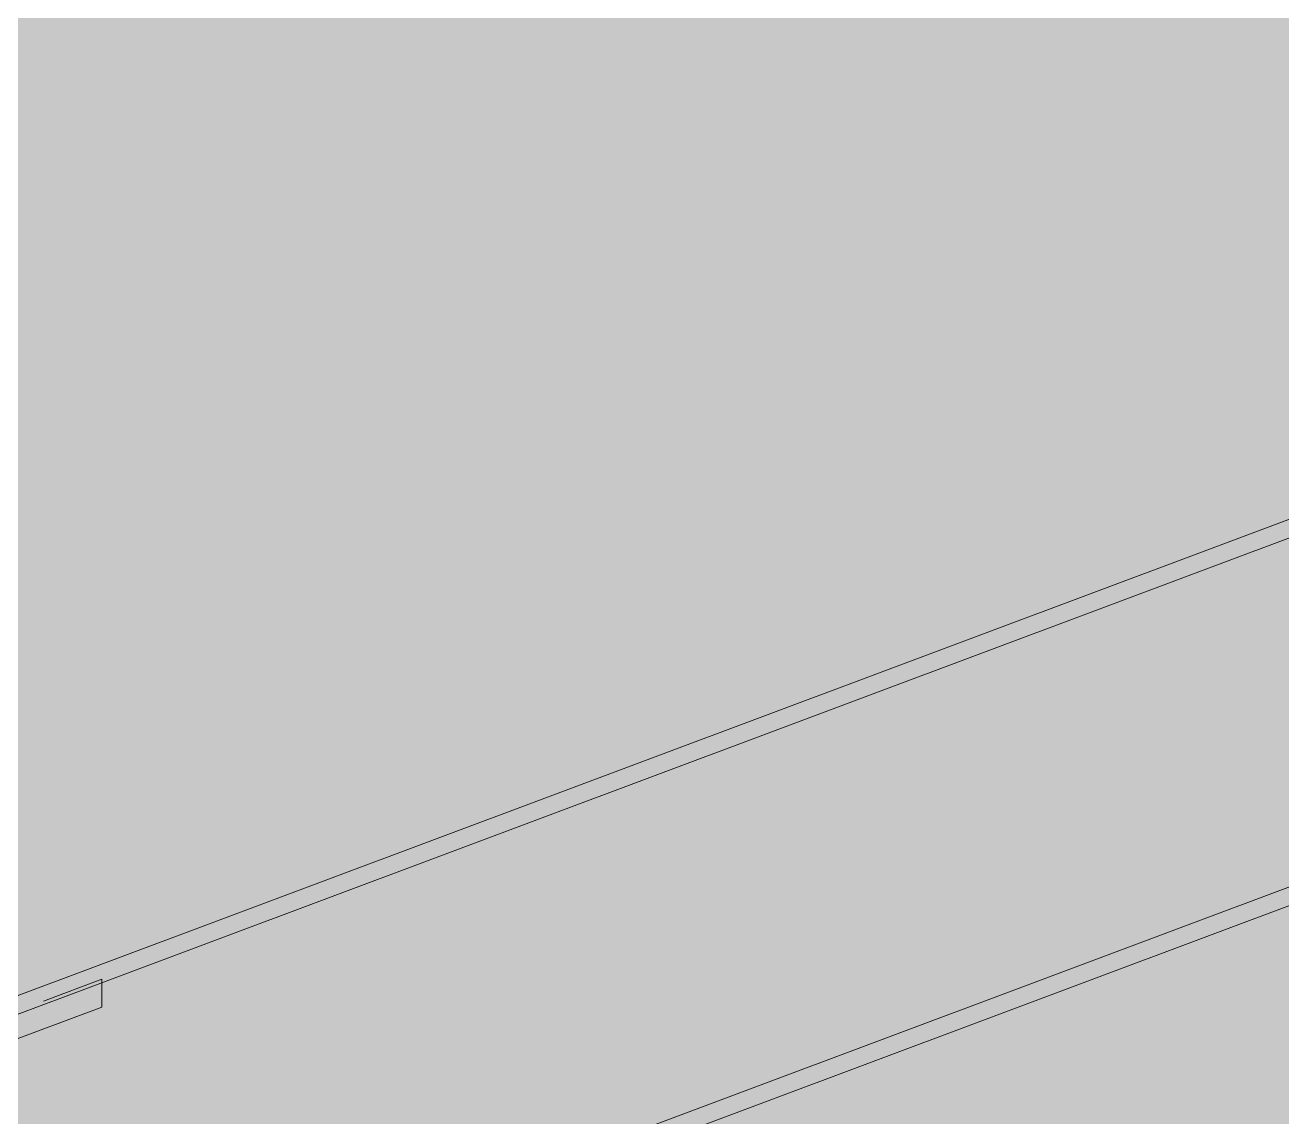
# Paper-space layout '03 3D Building and Roof' of a CAD drawing. Header units: millimetres. Extents: x 5 to 415, y 5 to 292.
# Drawn here: x 188.49 to 194.42, y 88.08 to 93.23 of the extents above; entities that cross this region are included whole.
import ezdxf

# ---------------------------------------------------------------- set-up
doc = ezdxf.new("R2010")
doc.units = ezdxf.units.MM
doc.layers.add('EXISTING', color=7, linetype='Continuous')
doc.layers.add('IMAGES', color=7, linetype='Continuous')

# ---------------------------------------------------------------- blocks, each defined once
blk = doc.blocks.new('SHEET_03')
at = {"layer": 'EXISTING', "color": 250, "lineweight": 9}
for p, q in [((96.0607, 54.0393), (211.6034, 97.3224)), ((96.0607, 53.9519), (211.6034, 97.235)), ((96.0607, 52.3058), (211.6034, 95.5888)), ((96.0607, 52.2184), (211.6034, 95.5014)), ((188.5815, 88.6264), (188.856, 88.7292)), ((188.856, 88.5981), (188.856, 88.7292)), ((188.856, 88.5981), (188.3756, 88.4181))]:
    blk.add_line(p, q, dxfattribs=at)
at = {"layer": 'IMAGES', "color": 7}
for points in [[(188.3739, 89.8857), (188.5453, 89.8857), (188.3739, 94), (188.5453, 94)], [(188.5453, 93.1429), (197.6275, 93.1429), (188.5453, 93.3143), (197.6275, 93.3143)], [(188.5453, 92.9714), (197.2848, 92.9714), (188.5453, 93.1429), (197.2848, 93.1429)], [(188.5453, 92.8), (196.5993, 92.8), (188.5453, 92.9714), (196.5993, 92.9714)], [(188.5453, 92.6286), (196.2566, 92.6286), (188.5453, 92.8), (196.2566, 92.8)], [(188.5453, 92.4571), (195.7425, 92.4571), (188.5453, 92.6286), (195.7425, 92.6286)], [(188.5453, 92.2857), (195.3998, 92.2857), (188.5453, 92.4571), (195.3998, 92.4571)], [(188.5453, 92.1143), (194.8857, 92.1143), (188.5453, 92.2857), (194.8857, 92.2857)], [(188.5453, 91.9429), (194.3716, 91.9429), (188.5453, 92.1143), (194.3716, 92.1143)], [(194.3716, 91.7714), (194.543, 91.7714), (194.3716, 92.1143), (194.543, 92.1143)], [(188.5453, 91.7714), (194.0289, 91.7714), (188.5453, 91.9429), (194.0289, 91.9429)], [(194.0289, 91.7714), (194.2002, 91.7714), (194.0289, 91.9429), (194.2002, 91.9429)], [(194.2002, 91.7714), (194.3716, 91.7714), (194.2002, 91.9429), (194.3716, 91.9429)], [(188.5453, 91.6), (193.5148, 91.6), (188.5453, 91.7714), (193.5148, 91.7714)], [(193.5148, 91.6), (193.6861, 91.6), (193.5148, 91.7714), (193.6861, 91.7714)], [(193.6861, 91.6), (194.0289, 91.6), (193.6861, 91.7714), (194.0289, 91.7714)], [(194.0289, 91.6), (194.2002, 91.6), (194.0289, 91.7714), (194.2002, 91.7714)], [(194.2002, 91.6), (194.3716, 91.6), (194.2002, 91.7714), (194.3716, 91.7714)], [(194.3716, 91.6), (194.543, 91.6), (194.3716, 91.7714), (194.543, 91.7714)], [(188.5453, 91.4286), (193.0007, 91.4286), (188.5453, 91.6), (193.0007, 91.6)], [(193.0007, 91.4286), (193.1721, 91.4286), (193.0007, 91.6), (193.1721, 91.6)], [(193.1721, 91.4286), (193.5148, 91.4286), (193.1721, 91.6), (193.5148, 91.6)], [(193.5148, 91.4286), (193.6861, 91.4286), (193.5148, 91.6), (193.6861, 91.6)], [(193.6861, 91.4286), (194.0289, 91.4286), (193.6861, 91.6), (194.0289, 91.6)], [(194.0289, 91.4286), (194.2002, 91.4286), (194.0289, 91.6), (194.2002, 91.6)], [(194.2002, 91.4286), (194.3716, 91.4286), (194.2002, 91.6), (194.3716, 91.6)], [(194.3716, 91.4286), (194.543, 91.4286), (194.3716, 91.6), (194.543, 91.6)], [(188.5453, 91.2571), (192.8293, 91.2571), (188.5453, 91.4286), (192.8293, 91.4286)], [(192.8293, 91.2571), (193.1721, 91.2571), (192.8293, 91.4286), (193.1721, 91.4286)], [(193.1721, 91.2571), (193.3434, 91.2571), (193.1721, 91.4286), (193.3434, 91.4286)], [(193.3434, 91.2571), (193.5148, 91.2571), (193.3434, 91.4286), (193.5148, 91.4286)], [(193.5148, 91.2571), (193.6861, 91.2571), (193.5148, 91.4286), (193.6861, 91.4286)], [(193.6861, 91.2571), (193.8575, 91.2571), (193.6861, 91.4286), (193.8575, 91.4286)], [(193.8575, 91.2571), (194.0289, 91.2571), (193.8575, 91.4286), (194.0289, 91.4286)], [(194.0289, 91.2571), (194.2002, 91.2571), (194.0289, 91.4286), (194.2002, 91.4286)], [(194.2002, 91.2571), (195.0571, 91.2571), (194.2002, 91.4286), (195.0571, 91.4286)], [(188.5453, 91.0857), (192.1439, 91.0857), (188.5453, 91.2571), (192.1439, 91.2571)], [(192.1439, 91.0857), (192.3152, 91.0857), (192.1439, 91.2571), (192.3152, 91.2571)], [(192.3152, 91.0857), (192.4866, 91.0857), (192.3152, 91.2571), (192.4866, 91.2571)], [(192.4866, 91.0857), (192.658, 91.0857), (192.4866, 91.2571), (192.658, 91.2571)], [(192.658, 91.0857), (192.8293, 91.0857), (192.658, 91.2571), (192.8293, 91.2571)], [(192.8293, 91.0857), (193.0007, 91.0857), (192.8293, 91.2571), (193.0007, 91.2571)], [(193.0007, 91.0857), (193.1721, 91.0857), (193.0007, 91.2571), (193.1721, 91.2571)], [(193.1721, 91.0857), (193.6861, 91.0857), (193.1721, 91.2571), (193.6861, 91.2571)], [(193.6861, 91.0857), (194.543, 91.0857), (193.6861, 91.2571), (194.543, 91.2571)], [(188.5453, 90.9143), (191.6298, 90.9143), (188.5453, 91.0857), (191.6298, 91.0857)], [(191.6298, 90.9143), (192.1439, 90.9143), (191.6298, 91.0857), (192.1439, 91.0857)], [(192.1439, 90.9143), (192.3152, 90.9143), (192.1439, 91.0857), (192.3152, 91.0857)], [(192.3152, 90.9143), (192.4866, 90.9143), (192.3152, 91.0857), (192.4866, 91.0857)], [(192.4866, 90.9143), (192.658, 90.9143), (192.4866, 91.0857), (192.658, 91.0857)], [(192.658, 90.9143), (193.0007, 90.9143), (192.658, 91.0857), (193.0007, 91.0857)], [(193.0007, 90.9143), (193.1721, 90.9143), (193.0007, 91.0857), (193.1721, 91.0857)], [(193.1721, 90.9143), (194.0289, 90.9143), (193.1721, 91.0857), (194.0289, 91.0857)], [(194.0289, 90.9143), (194.2002, 90.9143), (194.0289, 91.0857), (194.2002, 91.0857)], [(194.2002, 90.9143), (194.3716, 90.9143), (194.2002, 91.0857), (194.3716, 91.0857)], [(194.3716, 90.9143), (194.543, 90.9143), (194.3716, 91.0857), (194.543, 91.0857)], [(188.5453, 90.7429), (191.4584, 90.7429), (188.5453, 90.9143), (191.4584, 90.9143)], [(191.4584, 90.7429), (191.6298, 90.7429), (191.4584, 90.9143), (191.6298, 90.9143)], [(191.6298, 90.7429), (191.8012, 90.7429), (191.6298, 90.9143), (191.8012, 90.9143)], [(191.8012, 90.7429), (191.9725, 90.7429), (191.8012, 90.9143), (191.9725, 90.9143)], [(191.9725, 90.7429), (192.1439, 90.7429), (191.9725, 90.9143), (192.1439, 90.9143)], [(192.1439, 90.7429), (192.3152, 90.7429), (192.1439, 90.9143), (192.3152, 90.9143)], [(192.3152, 90.7429), (192.4866, 90.7429), (192.3152, 90.9143), (192.4866, 90.9143)], [(192.4866, 90.7429), (192.8293, 90.7429), (192.4866, 90.9143), (192.8293, 90.9143)], [(192.8293, 90.7429), (193.6861, 90.7429), (192.8293, 90.9143), (193.6861, 90.9143)], [(193.6861, 90.7429), (193.8575, 90.7429), (193.6861, 90.9143), (193.8575, 90.9143)], [(193.8575, 90.7429), (194.0289, 90.7429), (193.8575, 90.9143), (194.0289, 90.9143)], [(194.0289, 90.7429), (194.2002, 90.7429), (194.0289, 90.9143), (194.2002, 90.9143)], [(194.2002, 90.5714), (194.543, 90.5714), (194.2002, 90.9143), (194.543, 90.9143)], [(188.5453, 90.5714), (190.773, 90.5714), (188.5453, 90.7429), (190.773, 90.7429)], [(190.773, 90.5714), (191.4584, 90.5714), (190.773, 90.7429), (191.4584, 90.7429)], [(191.4584, 90.5714), (191.6298, 90.5714), (191.4584, 90.7429), (191.6298, 90.7429)], [(191.6298, 90.5714), (191.8012, 90.5714), (191.6298, 90.7429), (191.8012, 90.7429)], [(191.8012, 90.5714), (191.9725, 90.5714), (191.8012, 90.7429), (191.9725, 90.7429)], [(191.9725, 90.5714), (192.1439, 90.5714), (191.9725, 90.7429), (192.1439, 90.7429)], [(192.1439, 90.5714), (192.3152, 90.5714), (192.1439, 90.7429), (192.3152, 90.7429)], [(192.3152, 90.5714), (193.1721, 90.5714), (192.3152, 90.7429), (193.1721, 90.7429)], [(193.1721, 90.5714), (193.3434, 90.5714), (193.1721, 90.7429), (193.3434, 90.7429)], [(193.3434, 90.5714), (193.5148, 90.5714), (193.3434, 90.7429), (193.5148, 90.7429)], [(193.5148, 90.5714), (193.6861, 90.5714), (193.5148, 90.7429), (193.6861, 90.7429)], [(193.6861, 90.5714), (193.8575, 90.5714), (193.6861, 90.7429), (193.8575, 90.7429)], [(193.8575, 90.4), (194.0289, 90.4), (193.8575, 90.7429), (194.0289, 90.7429)], [(194.0289, 90.5714), (194.2002, 90.5714), (194.0289, 90.7429), (194.2002, 90.7429)], [(188.5453, 90.4), (190.4302, 90.4), (188.5453, 90.5714), (190.4302, 90.5714)], [(190.4302, 90.4), (190.6016, 90.4), (190.4302, 90.5714), (190.6016, 90.5714)], [(190.6016, 90.4), (190.773, 90.4), (190.6016, 90.5714), (190.773, 90.5714)], [(190.773, 90.4), (190.9443, 90.4), (190.773, 90.5714), (190.9443, 90.5714)], [(190.9443, 90.4), (191.1157, 90.4), (190.9443, 90.5714), (191.1157, 90.5714)], [(191.1157, 90.4), (191.2871, 90.4), (191.1157, 90.5714), (191.2871, 90.5714)], [(191.2871, 90.4), (191.4584, 90.4), (191.2871, 90.5714), (191.4584, 90.5714)], [(191.4584, 90.4), (191.6298, 90.4), (191.4584, 90.5714), (191.6298, 90.5714)], [(191.6298, 90.4), (191.8012, 90.4), (191.6298, 90.5714), (191.8012, 90.5714)], [(191.8012, 90.4), (192.8293, 90.4), (191.8012, 90.5714), (192.8293, 90.5714)], [(192.8293, 90.4), (193.0007, 90.4), (192.8293, 90.5714), (193.0007, 90.5714)], [(193.0007, 90.4), (193.1721, 90.4), (193.0007, 90.5714), (193.1721, 90.5714)], [(193.1721, 90.4), (193.3434, 90.4), (193.1721, 90.5714), (193.3434, 90.5714)], [(193.3434, 90.4), (193.8575, 90.4), (193.3434, 90.5714), (193.8575, 90.5714)], [(194.0289, 90.4), (194.2002, 90.4), (194.0289, 90.5714), (194.2002, 90.5714)], [(194.2002, 90.4), (194.543, 90.4), (194.2002, 90.5714), (194.543, 90.5714)], [(188.5453, 90.2286), (189.9162, 90.2286), (188.5453, 90.4), (189.9162, 90.4)], [(189.9162, 90.2286), (190.4302, 90.2286), (189.9162, 90.4), (190.4302, 90.4)], [(190.4302, 90.2286), (190.6016, 90.2286), (190.4302, 90.4), (190.6016, 90.4)], [(190.6016, 90.2286), (190.773, 90.2286), (190.6016, 90.4), (190.773, 90.4)], [(190.773, 90.2286), (191.1157, 90.2286), (190.773, 90.4), (191.1157, 90.4)], [(191.1157, 90.2286), (191.2871, 90.2286), (191.1157, 90.4), (191.2871, 90.4)], [(191.2871, 90.2286), (191.6298, 90.2286), (191.2871, 90.4), (191.6298, 90.4)], [(191.6298, 90.2286), (192.1439, 90.2286), (191.6298, 90.4), (192.1439, 90.4)], [(192.1439, 90.2286), (192.3152, 90.2286), (192.1439, 90.4), (192.3152, 90.4)], [(192.3152, 90.2286), (192.4866, 90.2286), (192.3152, 90.4), (192.4866, 90.4)], [(192.4866, 90.2286), (192.658, 90.2286), (192.4866, 90.4), (192.658, 90.4)], [(192.658, 90.2286), (192.8293, 90.2286), (192.658, 90.4), (192.8293, 90.4)], [(192.8293, 90.2286), (193.1721, 90.2286), (192.8293, 90.4), (193.1721, 90.4)], [(193.1721, 90.2286), (193.3434, 90.2286), (193.1721, 90.4), (193.3434, 90.4)], [(193.3434, 90.2286), (193.5148, 90.2286), (193.3434, 90.4), (193.5148, 90.4)], [(193.5148, 90.2286), (193.6861, 90.2286), (193.5148, 90.4), (193.6861, 90.4)], [(193.6861, 90.2286), (194.2002, 90.2286), (193.6861, 90.4), (194.2002, 90.4)], [(194.2002, 90.2286), (195.7425, 90.2286), (194.2002, 90.4), (195.7425, 90.4)], [(188.5453, 90.0571), (189.4021, 90.0571), (188.5453, 90.2286), (189.4021, 90.2286)], [(189.4021, 90.0571), (189.5734, 90.0571), (189.4021, 90.2286), (189.5734, 90.2286)], [(189.5734, 90.0571), (189.9162, 90.0571), (189.5734, 90.2286), (189.9162, 90.2286)], [(189.9162, 90.0571), (190.0875, 90.0571), (189.9162, 90.2286), (190.0875, 90.2286)], [(190.0875, 90.0571), (190.2589, 90.0571), (190.0875, 90.2286), (190.2589, 90.2286)], [(190.2589, 90.0571), (190.4302, 90.0571), (190.2589, 90.2286), (190.4302, 90.2286)], [(190.4302, 90.0571), (190.6016, 90.0571), (190.4302, 90.2286), (190.6016, 90.2286)], [(190.6016, 90.0571), (190.773, 90.0571), (190.6016, 90.2286), (190.773, 90.2286)], [(190.773, 90.0571), (191.1157, 90.0571), (190.773, 90.2286), (191.1157, 90.2286)], [(191.1157, 90.0571), (191.6298, 90.0571), (191.1157, 90.2286), (191.6298, 90.2286)], [(191.6298, 90.0571), (191.9725, 90.0571), (191.6298, 90.2286), (191.9725, 90.2286)], [(191.9725, 90.0571), (192.1439, 90.0571), (191.9725, 90.2286), (192.1439, 90.2286)], [(192.1439, 90.0571), (192.4866, 90.0571), (192.1439, 90.2286), (192.4866, 90.2286)], [(192.4866, 90.0571), (193.0007, 90.0571), (192.4866, 90.2286), (193.0007, 90.2286)], [(193.0007, 90.0571), (193.1721, 90.0571), (193.0007, 90.2286), (193.1721, 90.2286)], [(193.1721, 90.0571), (193.3434, 90.0571), (193.1721, 90.2286), (193.3434, 90.2286)], [(193.3434, 90.0571), (193.6861, 90.0571), (193.3434, 90.2286), (193.6861, 90.2286)], [(193.6861, 90.0571), (195.7425, 90.0571), (193.6861, 90.2286), (195.7425, 90.2286)], [(188.5453, 89.8857), (189.0593, 89.8857), (188.5453, 90.0571), (189.0593, 90.0571)], [(189.0593, 89.8857), (189.4021, 89.8857), (189.0593, 90.0571), (189.4021, 90.0571)], [(189.4021, 89.8857), (189.5734, 89.8857), (189.4021, 90.0571), (189.5734, 90.0571)], [(189.5734, 89.8857), (189.7448, 89.8857), (189.5734, 90.0571), (189.7448, 90.0571)], [(189.7448, 89.8857), (189.9162, 89.8857), (189.7448, 90.0571), (189.9162, 90.0571)], [(189.9162, 89.8857), (190.0875, 89.8857), (189.9162, 90.0571), (190.0875, 90.0571)], [(190.0875, 89.8857), (190.2589, 89.8857), (190.0875, 90.0571), (190.2589, 90.0571)], [(190.2589, 89.8857), (190.4302, 89.8857), (190.2589, 90.0571), (190.4302, 90.0571)], [(190.4302, 89.8857), (190.6016, 89.8857), (190.4302, 90.0571), (190.6016, 90.0571)], [(190.6016, 89.8857), (191.2871, 89.8857), (190.6016, 90.0571), (191.2871, 90.0571)], [(191.2871, 89.8857), (191.4584, 89.8857), (191.2871, 90.0571), (191.4584, 90.0571)], [(191.4584, 89.8857), (191.6298, 89.8857), (191.4584, 90.0571), (191.6298, 90.0571)], [(191.6298, 89.8857), (191.8012, 89.8857), (191.6298, 90.0571), (191.8012, 90.0571)], [(191.8012, 89.8857), (191.9725, 89.8857), (191.8012, 90.0571), (191.9725, 90.0571)], [(191.9725, 89.8857), (192.1439, 89.8857), (191.9725, 90.0571), (192.1439, 90.0571)], [(192.1439, 89.8857), (192.4866, 89.8857), (192.1439, 90.0571), (192.4866, 90.0571)], [(192.4866, 89.8857), (192.8293, 89.8857), (192.4866, 90.0571), (192.8293, 90.0571)], [(192.8293, 89.8857), (193.1721, 89.8857), (192.8293, 90.0571), (193.1721, 90.0571)], [(193.1721, 89.8857), (194.8857, 89.8857), (193.1721, 90.0571), (194.8857, 90.0571)], [(188.3739, 89.7143), (189.0593, 89.7143), (188.3739, 89.8857), (189.0593, 89.8857)], [(189.0593, 89.7143), (189.4021, 89.7143), (189.0593, 89.8857), (189.4021, 89.8857)], [(189.4021, 89.7143), (189.5734, 89.7143), (189.4021, 89.8857), (189.5734, 89.8857)], [(189.5734, 89.7143), (189.7448, 89.7143), (189.5734, 89.8857), (189.7448, 89.8857)], [(189.7448, 89.7143), (189.9162, 89.7143), (189.7448, 89.8857), (189.9162, 89.8857)], [(189.9162, 89.7143), (190.773, 89.7143), (189.9162, 89.8857), (190.773, 89.8857)], [(190.773, 89.7143), (190.9443, 89.7143), (190.773, 89.8857), (190.9443, 89.8857)], [(190.9443, 89.7143), (191.1157, 89.7143), (190.9443, 89.8857), (191.1157, 89.8857)], [(191.1157, 89.7143), (191.2871, 89.7143), (191.1157, 89.8857), (191.2871, 89.8857)], [(191.2871, 89.7143), (191.4584, 89.7143), (191.2871, 89.8857), (191.4584, 89.8857)], [(191.4584, 89.7143), (191.6298, 89.7143), (191.4584, 89.8857), (191.6298, 89.8857)], [(191.6298, 89.7143), (191.9725, 89.7143), (191.6298, 89.8857), (191.9725, 89.8857)], [(191.9725, 89.7143), (192.3152, 89.7143), (191.9725, 89.8857), (192.3152, 89.8857)], [(192.3152, 89.7143), (192.4866, 89.7143), (192.3152, 89.8857), (192.4866, 89.8857)], [(192.4866, 89.7143), (192.8293, 89.7143), (192.4866, 89.8857), (192.8293, 89.8857)], [(192.8293, 89.7143), (194.3716, 89.7143), (192.8293, 89.8857), (194.3716, 89.8857)], [(194.3716, 89.7143), (194.8857, 89.7143), (194.3716, 89.8857), (194.8857, 89.8857)], [(188.3739, 89.5429), (188.5453, 89.5429), (188.3739, 89.7143), (188.5453, 89.7143)], [(188.5453, 89.5429), (188.888, 89.5429), (188.5453, 89.7143), (188.888, 89.7143)], [(188.888, 89.5429), (189.0593, 89.5429), (188.888, 89.7143), (189.0593, 89.7143)], [(189.0593, 89.5429), (189.2307, 89.5429), (189.0593, 89.7143), (189.2307, 89.7143)], [(189.2307, 89.5429), (189.4021, 89.5429), (189.2307, 89.7143), (189.4021, 89.7143)], [(189.4021, 89.5429), (189.5734, 89.5429), (189.4021, 89.7143), (189.5734, 89.7143)], [(189.5734, 89.5429), (190.4302, 89.5429), (189.5734, 89.7143), (190.4302, 89.7143)], [(190.4302, 89.5429), (190.6016, 89.5429), (190.4302, 89.7143), (190.6016, 89.7143)], [(190.6016, 89.5429), (190.773, 89.5429), (190.6016, 89.7143), (190.773, 89.7143)], [(190.773, 89.5429), (190.9443, 89.5429), (190.773, 89.7143), (190.9443, 89.7143)], [(190.9443, 89.5429), (191.1157, 89.5429), (190.9443, 89.7143), (191.1157, 89.7143)], [(191.1157, 89.5429), (191.6298, 89.5429), (191.1157, 89.7143), (191.6298, 89.7143)], [(191.6298, 89.5429), (191.8012, 89.5429), (191.6298, 89.7143), (191.8012, 89.7143)], [(191.8012, 89.5429), (191.9725, 89.5429), (191.8012, 89.7143), (191.9725, 89.7143)], [(191.9725, 89.5429), (192.3152, 89.5429), (191.9725, 89.7143), (192.3152, 89.7143)], [(192.3152, 89.5429), (194.0289, 89.5429), (192.3152, 89.7143), (194.0289, 89.7143)], [(194.0289, 89.5429), (194.3716, 89.5429), (194.0289, 89.7143), (194.3716, 89.7143)], [(194.3716, 89.5429), (194.543, 89.5429), (194.3716, 89.7143), (194.543, 89.7143)], [(188.2025, 89.3714), (188.5453, 89.3714), (188.2025, 89.5429), (188.5453, 89.5429)], [(188.5453, 89.3714), (188.7166, 89.3714), (188.5453, 89.5429), (188.7166, 89.5429)], [(188.7166, 89.3714), (188.888, 89.3714), (188.7166, 89.5429), (188.888, 89.5429)], [(188.888, 89.3714), (189.0593, 89.3714), (188.888, 89.5429), (189.0593, 89.5429)], [(189.0593, 89.3714), (189.9162, 89.3714), (189.0593, 89.5429), (189.9162, 89.5429)], [(189.9162, 89.3714), (190.0875, 89.3714), (189.9162, 89.5429), (190.0875, 89.5429)], [(190.0875, 89.3714), (190.2589, 89.3714), (190.0875, 89.5429), (190.2589, 89.5429)], [(190.2589, 89.3714), (190.4302, 89.3714), (190.2589, 89.5429), (190.4302, 89.5429)], [(190.4302, 89.3714), (190.6016, 89.3714), (190.4302, 89.5429), (190.6016, 89.5429)], [(190.6016, 89.2), (190.773, 89.2), (190.6016, 89.5429), (190.773, 89.5429)], [(190.773, 89.3714), (191.1157, 89.3714), (190.773, 89.5429), (191.1157, 89.5429)], [(191.1157, 89.3714), (191.2871, 89.3714), (191.1157, 89.5429), (191.2871, 89.5429)], [(191.2871, 89.3714), (191.4584, 89.3714), (191.2871, 89.5429), (191.4584, 89.5429)], [(191.4584, 89.3714), (191.9725, 89.3714), (191.4584, 89.5429), (191.9725, 89.5429)], [(191.9725, 89.3714), (193.3434, 89.3714), (191.9725, 89.5429), (193.3434, 89.5429)], [(193.3434, 89.3714), (193.5148, 89.3714), (193.3434, 89.5429), (193.5148, 89.5429)], [(193.5148, 89.3714), (193.6861, 89.3714), (193.5148, 89.5429), (193.6861, 89.5429)], [(193.6861, 89.2), (193.8575, 89.2), (193.6861, 89.5429), (193.8575, 89.5429)], [(193.8575, 89.3714), (194.0289, 89.3714), (193.8575, 89.5429), (194.0289, 89.5429)], [(194.0289, 89.3714), (194.3716, 89.3714), (194.0289, 89.5429), (194.3716, 89.5429)], [(194.3716, 89.3714), (194.543, 89.3714), (194.3716, 89.5429), (194.543, 89.5429)], [(188.3739, 89.0286), (188.5453, 89.0286), (188.3739, 89.3714), (188.5453, 89.3714)], [(188.5453, 89.2), (188.7166, 89.2), (188.5453, 89.3714), (188.7166, 89.3714)], [(188.7166, 89.2), (189.4021, 89.2), (188.7166, 89.3714), (189.4021, 89.3714)], [(189.4021, 89.2), (189.7448, 89.2), (189.4021, 89.3714), (189.7448, 89.3714)], [(189.7448, 89.2), (189.9162, 89.2), (189.7448, 89.3714), (189.9162, 89.3714)], [(189.9162, 89.2), (190.0875, 89.2), (189.9162, 89.3714), (190.0875, 89.3714)], [(190.0875, 89.2), (190.2589, 89.2), (190.0875, 89.3714), (190.2589, 89.3714)], [(190.2589, 89.2), (190.6016, 89.2), (190.2589, 89.3714), (190.6016, 89.3714)], [(190.773, 89.2), (190.9443, 89.2), (190.773, 89.3714), (190.9443, 89.3714)], [(190.9443, 89.2), (191.1157, 89.2), (190.9443, 89.3714), (191.1157, 89.3714)], [(191.1157, 89.2), (191.4584, 89.2), (191.1157, 89.3714), (191.4584, 89.3714)], [(191.4584, 89.2), (193.1721, 89.2), (191.4584, 89.3714), (193.1721, 89.3714)], [(193.1721, 89.2), (193.3434, 89.2), (193.1721, 89.3714), (193.3434, 89.3714)], [(193.3434, 89.2), (193.5148, 89.2), (193.3434, 89.3714), (193.5148, 89.3714)], [(193.5148, 89.2), (193.6861, 89.2), (193.5148, 89.3714), (193.6861, 89.3714)], [(193.8575, 89.2), (194.0289, 89.2), (193.8575, 89.3714), (194.0289, 89.3714)], [(194.0289, 89.2), (194.3716, 89.2), (194.0289, 89.3714), (194.3716, 89.3714)], [(194.3716, 89.2), (194.543, 89.2), (194.3716, 89.3714), (194.543, 89.3714)], [(188.5453, 89.0286), (189.0593, 89.0286), (188.5453, 89.2), (189.0593, 89.2)], [(189.0593, 89.0286), (189.2307, 89.0286), (189.0593, 89.2), (189.2307, 89.2)], [(189.2307, 89.0286), (189.4021, 89.0286), (189.2307, 89.2), (189.4021, 89.2)], [(189.4021, 89.0286), (189.5734, 89.0286), (189.4021, 89.2), (189.5734, 89.2)], [(189.5734, 89.0286), (189.7448, 89.0286), (189.5734, 89.2), (189.7448, 89.2)], [(189.7448, 89.0286), (190.2589, 89.0286), (189.7448, 89.2), (190.2589, 89.2)], [(190.2589, 89.0286), (190.4302, 89.0286), (190.2589, 89.2), (190.4302, 89.2)], [(190.4302, 89.0286), (190.6016, 89.0286), (190.4302, 89.2), (190.6016, 89.2)], [(190.6016, 89.0286), (190.9443, 89.0286), (190.6016, 89.2), (190.9443, 89.2)], [(190.9443, 89.0286), (192.658, 89.0286), (190.9443, 89.2), (192.658, 89.2)], [(192.658, 89.0286), (192.8293, 89.0286), (192.658, 89.2), (192.8293, 89.2)], [(192.8293, 88.8571), (193.0007, 88.8571), (192.8293, 89.2), (193.0007, 89.2)], [(193.0007, 89.0286), (193.1721, 89.0286), (193.0007, 89.2), (193.1721, 89.2)], [(193.1721, 89.0286), (193.3434, 89.0286), (193.1721, 89.2), (193.3434, 89.2)], [(193.3434, 89.0286), (193.5148, 89.0286), (193.3434, 89.2), (193.5148, 89.2)], [(193.5148, 89.0286), (193.6861, 89.0286), (193.5148, 89.2), (193.6861, 89.2)], [(193.6861, 89.0286), (193.8575, 89.0286), (193.6861, 89.2), (193.8575, 89.2)], [(193.8575, 89.0286), (194.0289, 89.0286), (193.8575, 89.2), (194.0289, 89.2)], [(194.0289, 89.0286), (194.2002, 89.0286), (194.0289, 89.2), (194.2002, 89.2)], [(194.2002, 89.0286), (194.3716, 89.0286), (194.2002, 89.2), (194.3716, 89.2)], [(194.3716, 89.0286), (194.7143, 89.0286), (194.3716, 89.2), (194.7143, 89.2)], [(188.3739, 88.8571), (188.5453, 88.8571), (188.3739, 89.0286), (188.5453, 89.0286)], [(188.5453, 88.8571), (188.888, 88.8571), (188.5453, 89.0286), (188.888, 89.0286)], [(188.888, 88.8571), (189.0593, 88.8571), (188.888, 89.0286), (189.0593, 89.0286)], [(189.0593, 88.8571), (189.2307, 88.8571), (189.0593, 89.0286), (189.2307, 89.0286)], [(189.2307, 88.8571), (189.4021, 88.8571), (189.2307, 89.0286), (189.4021, 89.0286)], [(189.4021, 88.8571), (189.5734, 88.8571), (189.4021, 89.0286), (189.5734, 89.0286)], [(189.5734, 88.8571), (189.7448, 88.8571), (189.5734, 89.0286), (189.7448, 89.0286)], [(189.7448, 88.8571), (189.9162, 88.8571), (189.7448, 89.0286), (189.9162, 89.0286)], [(189.9162, 88.8571), (190.0875, 88.8571), (189.9162, 89.0286), (190.0875, 89.0286)], [(190.0875, 88.8571), (190.4302, 88.8571), (190.0875, 89.0286), (190.4302, 89.0286)], [(190.4302, 88.8571), (191.9725, 88.8571), (190.4302, 89.0286), (191.9725, 89.0286)], [(191.9725, 88.8571), (192.1439, 88.8571), (191.9725, 89.0286), (192.1439, 89.0286)], [(192.1439, 88.8571), (192.3152, 88.8571), (192.1439, 89.0286), (192.3152, 89.0286)], [(192.3152, 88.8571), (192.4866, 88.8571), (192.3152, 89.0286), (192.4866, 89.0286)], [(192.4866, 88.8571), (192.658, 88.8571), (192.4866, 89.0286), (192.658, 89.0286)], [(192.658, 88.8571), (192.8293, 88.8571), (192.658, 89.0286), (192.8293, 89.0286)], [(193.0007, 88.8571), (193.1721, 88.8571), (193.0007, 89.0286), (193.1721, 89.0286)], [(193.1721, 88.8571), (193.5148, 88.8571), (193.1721, 89.0286), (193.5148, 89.0286)], [(193.5148, 88.8571), (193.6861, 88.8571), (193.5148, 89.0286), (193.6861, 89.0286)], [(193.6861, 88.8571), (193.8575, 88.8571), (193.6861, 89.0286), (193.8575, 89.0286)], [(193.8575, 88.8571), (194.0289, 88.8571), (193.8575, 89.0286), (194.0289, 89.0286)], [(194.0289, 88.8571), (194.3716, 88.8571), (194.0289, 89.0286), (194.3716, 89.0286)], [(194.3716, 88.8571), (194.543, 88.8571), (194.3716, 89.0286), (194.543, 89.0286)], [(188.2025, 88.6857), (188.5453, 88.6857), (188.2025, 88.8571), (188.5453, 88.8571)], [(188.5453, 88.6857), (188.7166, 88.6857), (188.5453, 88.8571), (188.7166, 88.8571)], [(188.7166, 88.6857), (188.888, 88.6857), (188.7166, 88.8571), (188.888, 88.8571)], [(188.888, 88.6857), (189.4021, 88.6857), (188.888, 88.8571), (189.4021, 88.8571)], [(189.4021, 88.6857), (189.5734, 88.6857), (189.4021, 88.8571), (189.5734, 88.8571)], [(189.5734, 88.6857), (189.7448, 88.6857), (189.5734, 88.8571), (189.7448, 88.8571)], [(189.7448, 88.6857), (189.9162, 88.6857), (189.7448, 88.8571), (189.9162, 88.8571)], [(189.9162, 88.6857), (191.9725, 88.6857), (189.9162, 88.8571), (191.9725, 88.8571)], [(191.9725, 88.6857), (192.3152, 88.6857), (191.9725, 88.8571), (192.3152, 88.8571)], [(192.3152, 88.6857), (192.4866, 88.6857), (192.3152, 88.8571), (192.4866, 88.8571)], [(192.4866, 88.6857), (192.658, 88.6857), (192.4866, 88.8571), (192.658, 88.8571)], [(192.658, 88.5143), (192.8293, 88.5143), (192.658, 88.8571), (192.8293, 88.8571)], [(192.8293, 88.6857), (193.1721, 88.6857), (192.8293, 88.8571), (193.1721, 88.8571)], [(193.1721, 88.6857), (193.3434, 88.6857), (193.1721, 88.8571), (193.3434, 88.8571)], [(193.3434, 88.6857), (193.5148, 88.6857), (193.3434, 88.8571), (193.5148, 88.8571)], [(193.5148, 88.6857), (193.8575, 88.6857), (193.5148, 88.8571), (193.8575, 88.8571)], [(193.8575, 88.6857), (194.0289, 88.6857), (193.8575, 88.8571), (194.0289, 88.8571)], [(194.0289, 88.6857), (194.2002, 88.6857), (194.0289, 88.8571), (194.2002, 88.8571)], [(194.2002, 88.6857), (194.3716, 88.6857), (194.2002, 88.8571), (194.3716, 88.8571)], [(194.3716, 88.6857), (194.543, 88.6857), (194.3716, 88.8571), (194.543, 88.8571)], [(188.3739, 88.5143), (188.5453, 88.5143), (188.3739, 88.6857), (188.5453, 88.6857)], [(188.5453, 88.5143), (188.7166, 88.5143), (188.5453, 88.6857), (188.7166, 88.6857)], [(188.7166, 88.5143), (188.888, 88.5143), (188.7166, 88.6857), (188.888, 88.6857)], [(188.888, 88.5143), (189.0593, 88.5143), (188.888, 88.6857), (189.0593, 88.6857)], [(189.0593, 88.5143), (189.2307, 88.5143), (189.0593, 88.6857), (189.2307, 88.6857)], [(189.2307, 88.5143), (189.7448, 88.5143), (189.2307, 88.6857), (189.7448, 88.6857)], [(189.7448, 88.5143), (191.1157, 88.5143), (189.7448, 88.6857), (191.1157, 88.6857)], [(191.1157, 88.5143), (191.2871, 88.5143), (191.1157, 88.6857), (191.2871, 88.6857)], [(191.2871, 88.5143), (191.6298, 88.5143), (191.2871, 88.6857), (191.6298, 88.6857)], [(191.6298, 88.5143), (191.8012, 88.5143), (191.6298, 88.6857), (191.8012, 88.6857)], [(191.8012, 88.5143), (191.9725, 88.5143), (191.8012, 88.6857), (191.9725, 88.6857)], [(191.9725, 88.5143), (192.1439, 88.5143), (191.9725, 88.6857), (192.1439, 88.6857)], [(192.1439, 88.5143), (192.3152, 88.5143), (192.1439, 88.6857), (192.3152, 88.6857)], [(192.3152, 88.5143), (192.4866, 88.5143), (192.3152, 88.6857), (192.4866, 88.6857)], [(192.4866, 88.5143), (192.658, 88.5143), (192.4866, 88.6857), (192.658, 88.6857)], [(192.8293, 88.5143), (193.0007, 88.5143), (192.8293, 88.6857), (193.0007, 88.6857)], [(193.0007, 88.5143), (193.1721, 88.5143), (193.0007, 88.6857), (193.1721, 88.6857)], [(193.1721, 88.5143), (193.3434, 88.5143), (193.1721, 88.6857), (193.3434, 88.6857)], [(193.3434, 88.5143), (193.6861, 88.5143), (193.3434, 88.6857), (193.6861, 88.6857)], [(193.6861, 88.5143), (193.8575, 88.5143), (193.6861, 88.6857), (193.8575, 88.6857)], [(193.8575, 88.5143), (194.0289, 88.5143), (193.8575, 88.6857), (194.0289, 88.6857)], [(194.0289, 88.5143), (209.9656, 88.5143), (194.0289, 88.6857), (209.9656, 88.6857)], [(188.2025, 88.3429), (188.5453, 88.3429), (188.2025, 88.5143), (188.5453, 88.5143)], [(188.5453, 88.3429), (188.888, 88.3429), (188.5453, 88.5143), (188.888, 88.5143)], [(188.888, 88.3429), (189.0593, 88.3429), (188.888, 88.5143), (189.0593, 88.5143)], [(189.0593, 88.3429), (189.2307, 88.3429), (189.0593, 88.5143), (189.2307, 88.5143)], [(189.2307, 88.3429), (191.1157, 88.3429), (189.2307, 88.5143), (191.1157, 88.5143)], [(191.1157, 88.3429), (191.4584, 88.3429), (191.1157, 88.5143), (191.4584, 88.5143)], [(191.4584, 88.3429), (191.6298, 88.3429), (191.4584, 88.5143), (191.6298, 88.5143)], [(191.6298, 88.1714), (191.8012, 88.1714), (191.6298, 88.5143), (191.8012, 88.5143)], [(191.8012, 88.3429), (191.9725, 88.3429), (191.8012, 88.5143), (191.9725, 88.5143)], [(191.9725, 88.3429), (192.1439, 88.3429), (191.9725, 88.5143), (192.1439, 88.5143)], [(192.1439, 88.3429), (192.3152, 88.3429), (192.1439, 88.5143), (192.3152, 88.5143)], [(192.3152, 88.3429), (192.4866, 88.3429), (192.3152, 88.5143), (192.4866, 88.5143)], [(192.4866, 88.3429), (192.658, 88.3429), (192.4866, 88.5143), (192.658, 88.5143)], [(192.658, 88.3429), (192.8293, 88.3429), (192.658, 88.5143), (192.8293, 88.5143)], [(192.8293, 88.3429), (193.0007, 88.3429), (192.8293, 88.5143), (193.0007, 88.5143)], [(193.0007, 88.3429), (193.3434, 88.3429), (193.0007, 88.5143), (193.3434, 88.5143)], [(193.3434, 88.3429), (193.5148, 88.3429), (193.3434, 88.5143), (193.5148, 88.5143)], [(193.5148, 88.3429), (193.6861, 88.3429), (193.5148, 88.5143), (193.6861, 88.5143)], [(193.6861, 88.3429), (209.9656, 88.3429), (193.6861, 88.5143), (209.9656, 88.5143)], [(188.3739, 88.1714), (188.5453, 88.1714), (188.3739, 88.3429), (188.5453, 88.3429)], [(188.5453, 88.1714), (188.7166, 88.1714), (188.5453, 88.3429), (188.7166, 88.3429)], [(188.7166, 88.1714), (188.888, 88.1714), (188.7166, 88.3429), (188.888, 88.3429)], [(188.888, 88.1714), (190.6016, 88.1714), (188.888, 88.3429), (190.6016, 88.3429)], [(190.6016, 88.1714), (191.1157, 88.1714), (190.6016, 88.3429), (191.1157, 88.3429)], [(191.1157, 88.1714), (191.4584, 88.1714), (191.1157, 88.3429), (191.4584, 88.3429)], [(191.4584, 88.1714), (191.6298, 88.1714), (191.4584, 88.3429), (191.6298, 88.3429)], [(191.8012, 88.1714), (191.9725, 88.1714), (191.8012, 88.3429), (191.9725, 88.3429)], [(191.9725, 88.1714), (192.1439, 88.1714), (191.9725, 88.3429), (192.1439, 88.3429)], [(192.1439, 88.1714), (192.4866, 88.1714), (192.1439, 88.3429), (192.4866, 88.3429)], [(192.4866, 88.1714), (192.658, 88.1714), (192.4866, 88.3429), (192.658, 88.3429)], [(192.658, 88.1714), (192.8293, 88.1714), (192.658, 88.3429), (192.8293, 88.3429)], [(192.8293, 88.1714), (193.0007, 88.1714), (192.8293, 88.3429), (193.0007, 88.3429)], [(193.0007, 88.1714), (193.1721, 88.1714), (193.0007, 88.3429), (193.1721, 88.3429)], [(193.1721, 88.1714), (209.9656, 88.1714), (193.1721, 88.3429), (209.9656, 88.3429)], [(188.2025, 88), (188.5453, 88), (188.2025, 88.1714), (188.5453, 88.1714)], [(188.5453, 88), (189.9162, 88), (188.5453, 88.1714), (189.9162, 88.1714)], [(189.9162, 88), (190.0875, 88), (189.9162, 88.1714), (190.0875, 88.1714)], [(190.0875, 88), (190.2589, 88), (190.0875, 88.1714), (190.2589, 88.1714)], [(190.2589, 88), (190.4302, 88), (190.2589, 88.1714), (190.4302, 88.1714)], [(190.4302, 88), (190.6016, 88), (190.4302, 88.1714), (190.6016, 88.1714)], [(190.6016, 88), (190.773, 88), (190.6016, 88.1714), (190.773, 88.1714)], [(190.773, 88), (190.9443, 88), (190.773, 88.1714), (190.9443, 88.1714)], [(190.9443, 88), (191.1157, 88), (190.9443, 88.1714), (191.1157, 88.1714)], [(191.1157, 88), (191.2871, 88), (191.1157, 88.1714), (191.2871, 88.1714)], [(191.2871, 88), (191.4584, 88), (191.2871, 88.1714), (191.4584, 88.1714)], [(191.4584, 88), (191.8012, 88), (191.4584, 88.1714), (191.8012, 88.1714)], [(191.8012, 88), (192.1439, 88), (191.8012, 88.1714), (192.1439, 88.1714)], [(192.1439, 88), (192.3152, 88), (192.1439, 88.1714), (192.3152, 88.1714)], [(192.3152, 88), (192.4866, 88), (192.3152, 88.1714), (192.4866, 88.1714)], [(192.4866, 88), (209.9656, 88), (192.4866, 88.1714), (209.9656, 88.1714)]]:
    blk.add_solid(points, dxfattribs=at)

psp = doc.layouts.new('03 3D Building and Roof')

# ---------------------------------------------------------------- block references
psp.add_blockref('SHEET_03', (0, 0))

doc.saveas('drawing.dxf')
